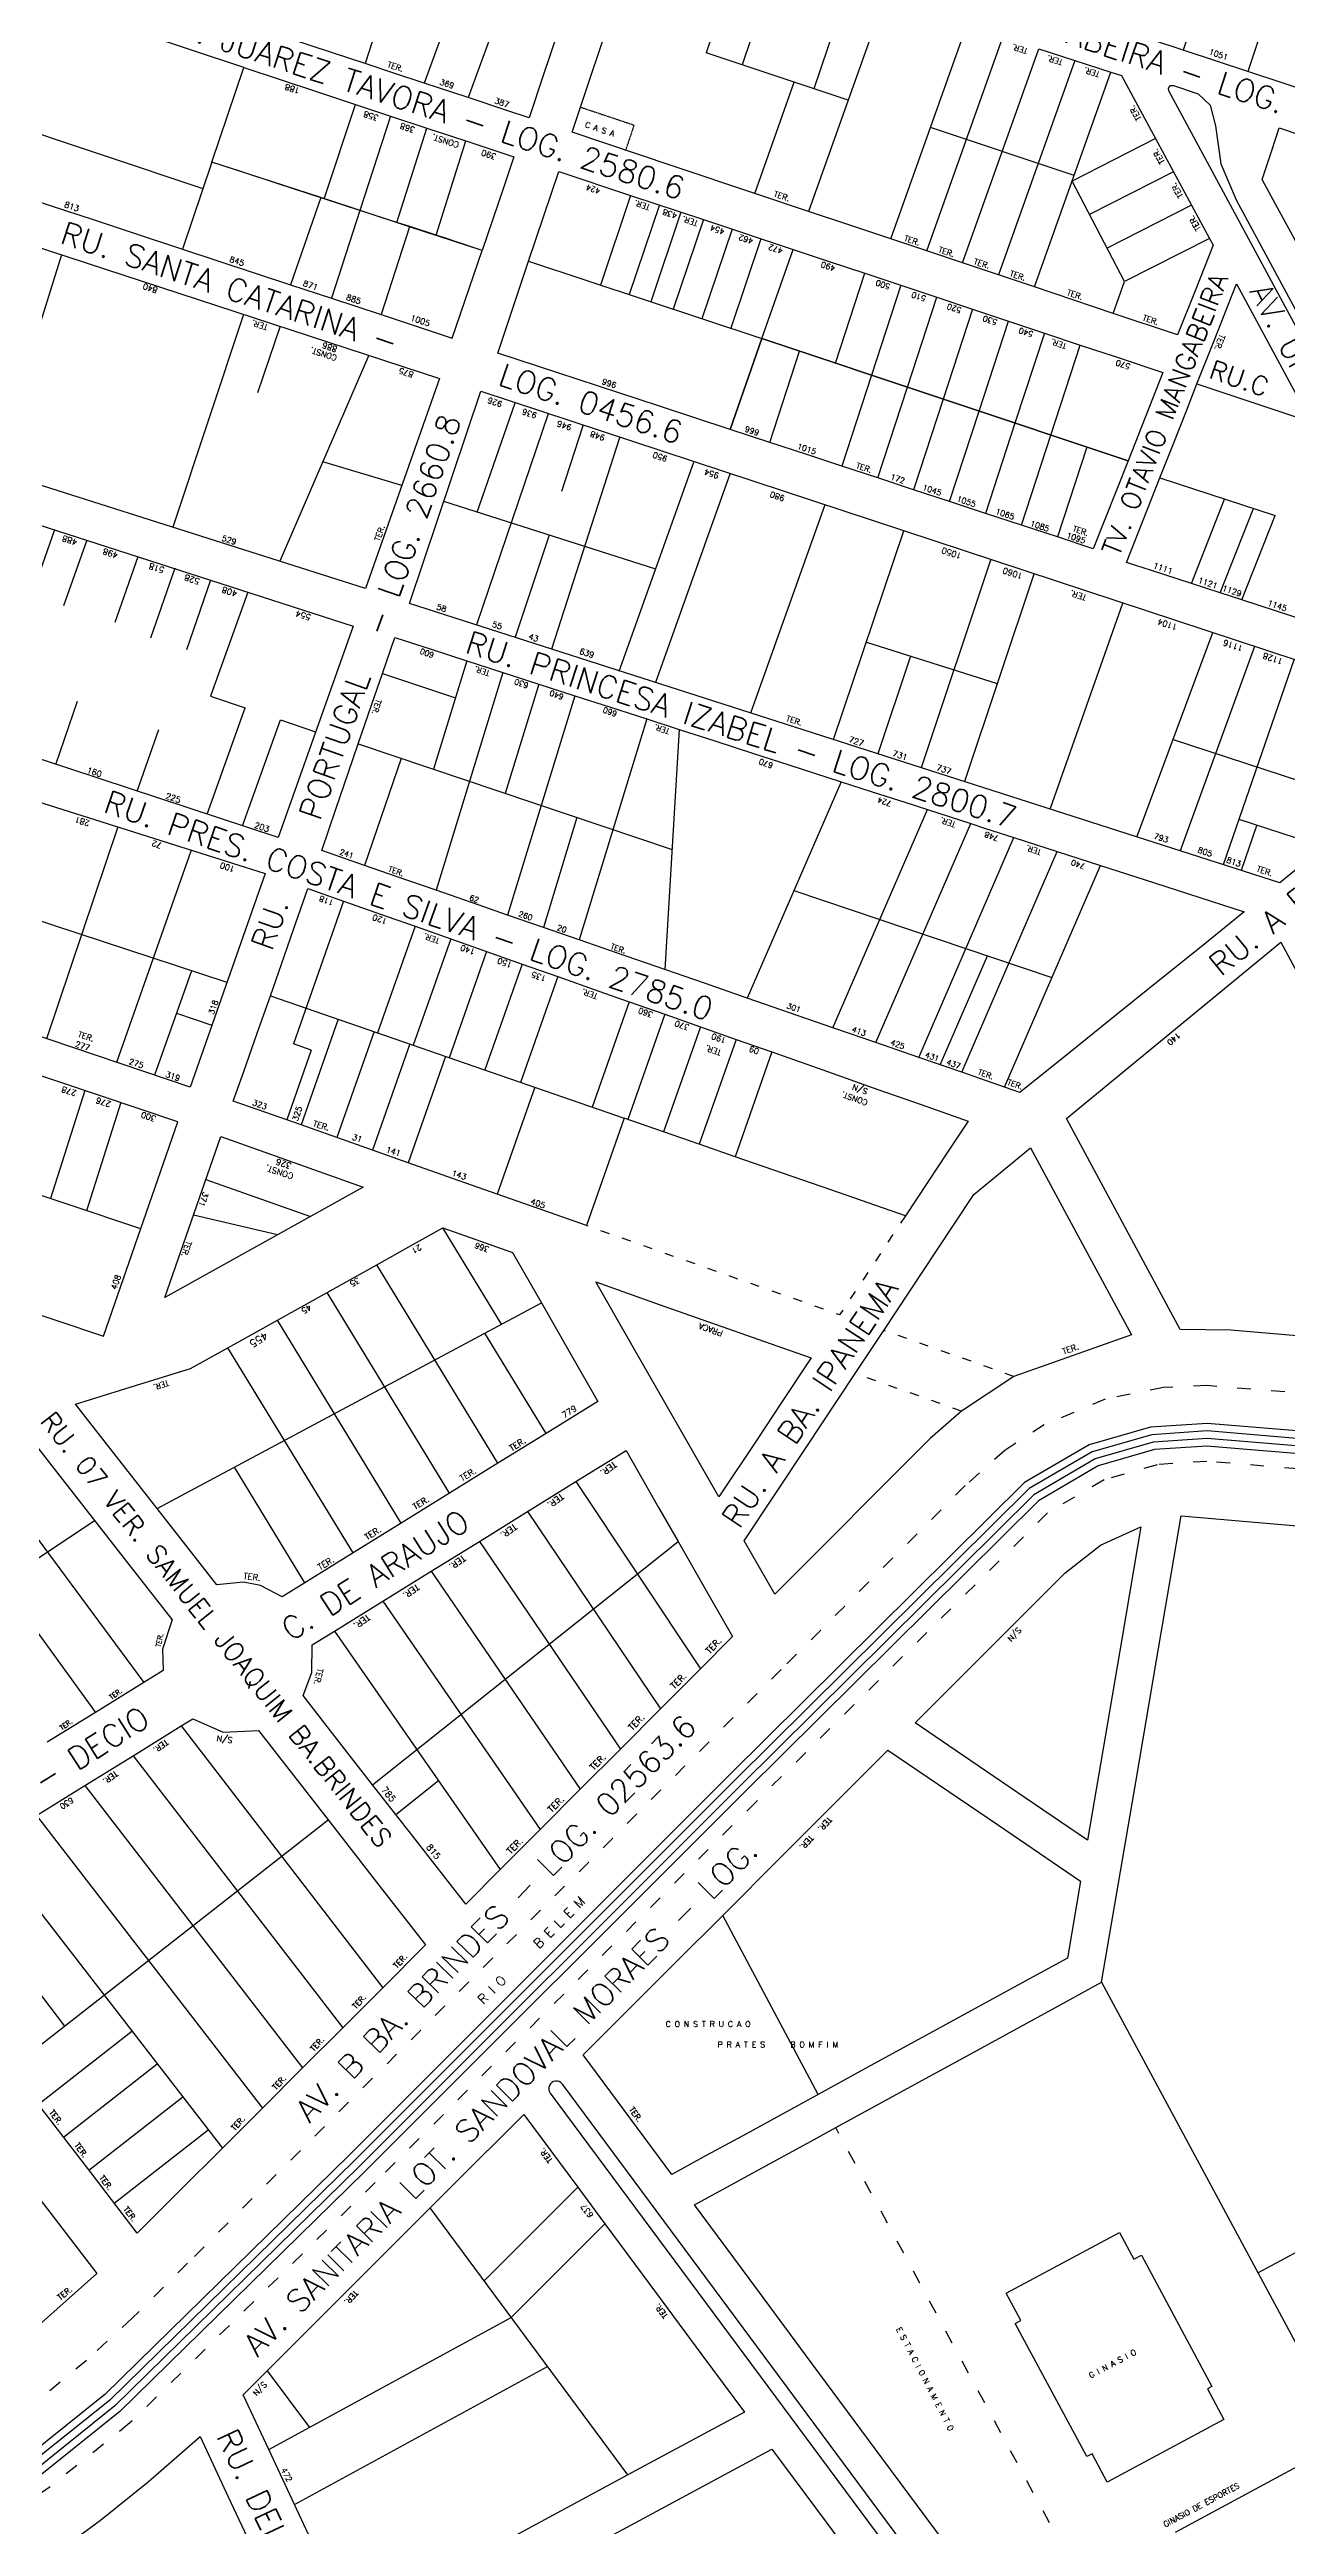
# Model space of a CAD drawing. Extents: x 714896 to 749292, y 8417558 to 8447149.
# Drawn here: x 740455 to 740782, y 8425607 to 8426262 of the extents above; entities that cross this region are included whole.
import ezdxf

# ---------------------------------------------------------------- set-up
doc = ezdxf.new("R2010")
doc.units = 0
doc.header["$MEASUREMENT"] = 0
doc.linetypes.add('ACAD_ISO03W100', pattern=[30, 12, -18])
for name, color, linetype in [('LOTE', 7, 'CONTINUOUS'), ('NUM-PORTA', 7, 'CONTINUOUS'), ('QUADRA', 6, 'CONTINUOUS'), ('REFERENCIA', 7, 'CONTINUOUS'), ('TEXTO', 7, 'CONTINUOUS'), ('TEXTODERUA', 3, 'CONTINUOUS')]:
    doc.layers.add(name, color=color, linetype=linetype)
doc.styles.add('ROMANS', font='ROMANS.SHX', dxfattribs={"height": 1.5})

msp = doc.modelspace()

# ---------------------------------------------------------------- linework, layer by layer
at = {"layer": 'LOTE', "color": 7}
for p, q in [((740773.34, 8426318.49, 530.35), (740754.49, 8426261.42, 530.47)), ((740790.44, 8426312.84, 530.35), (740771.58, 8426255.78, 530.47)), ((740547.44, 8426286.43, 527.92), (740538.24, 8426257.9, 524.62)), ((740564.16, 8426281.07, 527.95), (740553.89, 8426252.71, 524.62)), ((740575.8, 8426277.14, 528.01), (740565.46, 8426248.87, 524.62)), ((740527.42, 8426222.13, 526.51), (740535.67, 8426247.09, 528.26)), ((740544.97, 8426244.01, 528.26), (740536.89, 8426219.04, 526.28)), ((740438.95, 8426243.73, 528.21), (740495.39, 8426224.85, 526.23)), ((740546.6, 8426215.88, 526.7), (740554.6, 8426240.83, 528.26)), ((740497.74, 8426231.84, 526.27), (740490, 8426208.8, 524.44)), ((740557.01, 8426212.49, 526.79), (740564.87, 8426237.44, 528.26)), ((740526.53, 8426222.43, 527.04), (740518.52, 8426199.4, 524.44)), ((740536.89, 8426219.04, 526.28), (740529.38, 8426195.82, 524.44)), ((740550.02, 8426214.72, 526.28), (740542.5, 8426191.5, 524.44)), ((740457.96, 8426207.33, 526.25), (740440.19, 8426150.28, 523.24)), ((740506.14, 8426191.58, 526.25), (740487.42, 8426135.3, 523.24)), ((740515.78, 8426188.43, 526.25), (740509.81, 8426170.79, 525.45)), ((740539.27, 8426180.75, 526.25), (740515.74, 8426126.33, 523.24)), ((740567.89, 8426139.26, 525.64), (740577.93, 8426168.2, 525.85)), ((740586.63, 8426165.31, 525.85), (740567.71, 8426109.5, 525.2)), ((740587.64, 8426103.17, 525.2), (740605.54, 8426159.02, 525.85)), ((740590.24, 8426144.86, 525.53), (740595.88, 8426162.23, 525.85)), ((740605.44, 8426097.22, 525.2), (740625.13, 8426152.51, 525.85)), ((740634.65, 8426149.35, 525.85), (740614.98, 8426094.27, 525.2)), ((740615.05, 8426124.21, 524.74), (740559.04, 8426142.1, 525.89)), ((740659.76, 8426141.25, 524.96), (740640.14, 8426086.19, 524.64)), ((740456.11, 8426134.65, 524.15), (740450.53, 8426118.49, 522.43)), ((740586.89, 8426133.21, 525.49), (740577.95, 8426106.25, 525.2)), ((740464.66, 8426131.86, 524.15), (740458.54, 8426114.52, 522.1)), ((740478.19, 8426127.49, 524.15), (740472.07, 8426110.15, 522.1)), ((740703.58, 8426126.62, 523.78), (740685.23, 8426071.73, 524.23)), ((740487.92, 8426124.45, 524.15), (740481.51, 8426106.01, 521.89)), ((740497.41, 8426121.29, 524.15), (740491, 8426102.85, 521.89)), ((740714.98, 8426122.88, 523.63), (740696.65, 8426068.06, 524.08)), ((740507.26, 8426118.11, 524.15), (740497.38, 8426090.65, 520.66)), ((740738.41, 8426115.18, 523.63), (740719.3, 8426060.93, 524.07)), ((740762.27, 8426107.35, 523.63), (740742.25, 8426053.51, 524.07)), ((740565.11, 8426099.98), (740556.34, 8426071.31)), ((740670.74, 8426104.95, 523.87), (740705.32, 8426093.98, 523.84)), ((740682.44, 8426101.23, 524.02), (740673.8, 8426075.39, 524.23)), ((740773.29, 8426103.73, 523.63), (740753.66, 8426049.78, 524.07)), ((740783.78, 8426100.42, 523.63), (740765.08, 8426046.08, 524.07)), ((740542.84, 8426096.67, 515.56), (740562.11, 8426090.18, 516.75)), ((740574.62, 8426096.91), (740557.03, 8426039.33)), ((740584.14, 8426093.84), (740575.3, 8426064.92)), ((740456.5, 8426072.61, 517.4), (740462.26, 8426089.29, 520.31)), ((740496.46, 8426059.43, 517.4), (740506.52, 8426087.55, 521.05)), ((740497.38, 8426090.65, 0.19), (740506.52, 8426087.55, 0.13)), ((740593.66, 8426090.77), (740575.92, 8426032.79)), ((740477.99, 8426065.52, 517.4), (740483.75, 8426081.82, 520.16)), ((740505.87, 8426056.34), (740515.89, 8426084.36, 3.64)), ((740515.89, 8426084.36, 0.06), (740525.16, 8426081.21)), ((740612.69, 8426084.62), (740594.82, 8426026.24)), ((740621.25, 8426081.85), (740617.5, 8426018.38)), ((740536.45, 8426078.01, 515.56), (740619.37, 8426050.07, 520.67)), ((740547.82, 8426074.18, 515.56), (740538.13, 8426045.88)), ((740472.91, 8426056.07, 520.54), (740454.06, 8426000.09, 513.12)), ((740594.25, 8426058.54), (740585.37, 8426029.51)), ((740773.98, 8426056.6, 523.98), (740769.84, 8426044.58, 524.07)), ((740492.23, 8426049.96, 520.54), (740472.55, 8425993.83, 513.07)), ((740651.56, 8426039.23, 522.65), (740719.78, 8426016.24, 526.85)), ((740492.34, 8426018.08, 516.76), (740482.61, 8425990.43, 513.04)), ((740488.36, 8426006.81, 516.08), (740497.7, 8426003.63, 516.82)), ((740478.93, 8425949.81), (740355.55, 8425991.19)), ((740496.17, 8425962.88, 516.85), (740523.8, 8425953.1, 516.85)), ((740515.07, 8425948.23, 516.85), (740492.89, 8425953.43, 516.85)), ((740432.09, 8425894.32), (740479.72, 8425829.92)), ((740417.76, 8425889.88), (740466.97, 8425822.02)), ((740593.97, 8425883, 441.65), (740626.91, 8425833.55, 441.65)), ((740581.21, 8425875.11, 441.65), (740616.31, 8425822.93, 441.65)), ((740568.46, 8425867.21, 441.65), (740605.72, 8425812.31, 441.65)), ((740555.71, 8425859.31, 441.65), (740595.12, 8425801.69, 441.65)), ((740542.95, 8425851.42, 441.65), (740584.53, 8425791.08, 441.65)), ((740530.2, 8425843.52, 441.65), (740573.93, 8425780.46, 441.65)), ((740489.64, 8425818.47), (740542.94, 8425749.23)), ((740476.91, 8425810.53), (740532.33, 8425738.63)), ((740464.16, 8425802.64), (740521.73, 8425728.02)), ((740444.58, 8425727.98), (740528.48, 8425793.57)), ((740451.4, 8425794.74), (740511.12, 8425717.41)), ((740438.65, 8425786.85), (740500.52, 8425706.8)), ((740427.67, 8425780.05), (740458.76, 8425739.06)), ((740657.98, 8425721, 518.13), (740632.76, 8425768.35, 514.1)), ((740732.92, 8425750.69, 518.87), (740797.91, 8425629.79, 518.87)), ((740451.88, 8425718.45), (740476.59, 8425737.77)), ((740458.57, 8425709.72), (740483.31, 8425729.06)), ((740465.26, 8425700.99), (740490.04, 8425720.36)), ((740471.95, 8425692.26), (740496.77, 8425711.66)), ((740774.24, 8425673.83, 518.87), (740805.05, 8425690.43, 518.87))]:
    msp.add_line(p, q, dxfattribs=at)
at = {"layer": 'LOTE', "color": 7, "linetype": 'ACAD_ISO03W100', "ltscale": 0.3}
msp.add_line((740727.71, 8425591.96, 518.87), (740662.64, 8425712.25, 518.87), dxfattribs=at)
at = {"layer": 'LOTE', "color": 7, "linetype": 'CONTINUOUS', "flags": 128}
for points, elevation in [([(740637.36, 8426287.34), (740628.42, 8426260.71)], 529.82), ([(740646.88, 8426284.26), (740637.9, 8426257.55)], 529.82), ([(740665.9, 8426278.09), (740656.88, 8426251.22)], 529.82), ([(740677.2, 8426211.51), (740697.3, 8426267.93)], 526.9), ([(740686.69, 8426208.34), (740706.81, 8426264.85)], 526.9), ([(740665.89, 8426248.22), (740628.42, 8426260.71)], 526.9), ([(740696.17, 8426205.16), (740716.33, 8426261.76)], 526.9), ([(740725.84, 8426258.68), (740705.65, 8426201.99)], 526.9), ([(740641.22, 8426223.56), (740651.67, 8426252.96)], 526.9), ([(740715.14, 8426198.82), (740735.35, 8426255.6)], 526.9), ([(740725.63, 8426228.3), (740687.69, 8426240.95)], 526.9), ([(740747.19, 8426238.02), (740725.11, 8426226.82)], 526.9), ([(740738.99, 8426200.24), (740725.11, 8426226.82)], 526.9), ([(740751.94, 8426229.22), (740729.73, 8426217.96)], 526.9), ([(740608.43, 8426223.02), (740600.46, 8426199.32)], 526.9), ([(740616.02, 8426220.49), (740608.06, 8426196.8)], 526.9), ([(740621.71, 8426218.6), (740613.75, 8426194.91)], 526.9), ([(740756.68, 8426220.42), (740734.36, 8426209.1)], 526.9), ([(740627.65, 8426216.62), (740619.7, 8426192.93)], 526.9), ([(740635.25, 8426214.1), (740627.29, 8426190.41)], 526.9), ([(740642.84, 8426211.58), (740634.88, 8426187.89)], 526.9), ([(740761.43, 8426211.62), (740738.99, 8426200.24)], 526.9), ([(740581.48, 8426205.6), (740643.15, 8426185.15)], 526.9), ([(740643.15, 8426185.15), (740651.38, 8426208.75)], 526.9), ([(740662.6, 8426178.66), (740670.36, 8426202.43)], 526.9), ([(740679.85, 8426199.27), (740672.08, 8426175.49)], 526.9), ([(740736, 8426191.83), (740738.99, 8426200.24)], 526.9), ([(740681.57, 8426172.33), (740689.33, 8426196.11)], 526.9), ([(740698.82, 8426192.95), (740691.05, 8426169.16)], 526.9), ([(740700.54, 8426165.99), (740708.31, 8426189.79)], 526.9), ([(740717.8, 8426186.63), (740710.02, 8426162.82)], 526.9), ([(740645.23, 8426157.7), (740653.11, 8426181.83)], 526.9), ([(740719.51, 8426159.66), (740727.29, 8426183.47)], 526.9), ([(740672.08, 8426175.49), (740664.23, 8426151.46)], 526.9), ([(740673.73, 8426148.33), (740681.57, 8426172.33)], 526.9), ([(740691.05, 8426169.16), (740683.23, 8426145.21)], 526.9), ([(740692.73, 8426142.09), (740700.54, 8426165.99)], 526.9), ([(740710.02, 8426162.82), (740702.23, 8426138.96)], 526.9), ([(740711.73, 8426135.84), (740719.51, 8426159.66)], 526.9), ([(740728.99, 8426156.49), (740721.23, 8426132.72)], 526.9), ([(740662.04, 8426079.16), (740680.65, 8426134.36)], 524.96), ([(740751.82, 8426079.23), (740795.14, 8426065.02)], 523.81), ([(740769.23, 8426058.15), (740791.66, 8426050.79)], 523.81), ([(740532.58, 8426036.45), (740519.32, 8425998.73)], 516.85), ([(740551.44, 8426029.81), (740541.54, 8426001.65)], 516.85), ([(740560.88, 8426026.49), (740550.99, 8425998.38)], 516.85), ([(740570.31, 8426023.16), (740560.43, 8425995.06)], 516.85), ([(740579.74, 8426019.84), (740569.89, 8425991.83)], 516.85), ([(740589.17, 8426016.52), (740579.32, 8425988.51)], 516.85), ([(740608.04, 8426009.88), (740598.24, 8425982.01)], 516.85), ([(740617.47, 8426006.55), (740607.69, 8425978.73)], 516.85), ([(740626.9, 8426003.23), (740617.14, 8425975.46)], 516.85), ([(740636.33, 8425999.91), (740626.59, 8425972.19)], 516.85), ([(740645.77, 8425996.59), (740636.03, 8425968.91)], 516.85), ([(740594.46, 8425696.47), (740569.71, 8425671.72)], 514.1), ([(740607.72, 8425620.42), (740555.42, 8425691)], 514.1), ([(740601.61, 8425686.83), (740576.86, 8425662.08)], 514.1), ([(740512.81, 8425627.12), (740576.86, 8425662.08)], 514.1), ([(740519.59, 8425612.62), (740586.45, 8425649.12)], 514.1), ([(740512.4, 8425647.98), (740523.53, 8425632.97)], 514.1)]:
    msp.add_lwpolyline(points, dxfattribs=dict(at, elevation=elevation))
at = {"layer": 'LOTE', "color": 7, "linetype": 'CONTINUOUS', "elevation": 529.82}
msp.add_lwpolyline([(740675.42, 8426275.01), (740655.44, 8426218.8)], dxfattribs=at)
at = {"layer": 'LOTE', "color": 7}
for points, elevation in [([(740853.14, 8426060.7), (740750.72, 8426250.66), (740750.64, 8426251.41), (740751.16, 8426252.03), (740751.91, 8426252.09), (740758.46, 8426249.91), (740761.57, 8426246.91), (740763.04, 8426241.44), (740764.45, 8426231.34), (740768.51, 8426221.88), (740854.9, 8426061.65), (740854.98, 8426060.89), (740854.5, 8426060.3), (740853.73, 8426060.22), (740853.14, 8426060.7)], 521.89), ([(740760.9, 8425643.15), (740765.23, 8425635.08), (740734.39, 8425618.53), (740730.38, 8425626.01), (740729, 8425625.27), (740710.09, 8425660.5), (740711.57, 8425661.29), (740707.72, 8425668.47), (740737.66, 8425684.53), (740741.44, 8425677.49), (740743.43, 8425678.56), (740762.09, 8425643.79), (740760.9, 8425643.15)], 522.41)]:
    msp.add_lwpolyline(points, close=True, dxfattribs=dict(at, elevation=elevation))
at = {"layer": 'LOTE', "color": 7, "linetype": 'ACAD_ISO03W100', "ltscale": 0.005, "elevation": 526.9, "flags": 128}
for points in [[(740595.17, 8426246.36), (740609.39, 8426241.59)], [(740607.16, 8426234.96), (740609.39, 8426241.59)]]:
    msp.add_lwpolyline(points, dxfattribs=at)
at = {"layer": 'LOTE', "color": 7, "linetype": 'CONTINUOUS', "flags": 128}
for points in [[(740758.13, 8426173.2), (740788.23, 8426163.18)], [(740547.97, 8426146.36), (740527.1, 8426152.61)], [(740748.33, 8426148.33), (740778.75, 8426138.4)], [(740756.64, 8426120.42), (740765.44, 8426142.75)], [(740764.24, 8426117.94), (740773.05, 8426140.26)], [(740769.95, 8426116.08), (740778.75, 8426138.4)], [(740664.08, 8426068.02), (740639.23, 8426010.85)], [(740376.74, 8426056.08), (740501.7, 8426015)], [(740661.91, 8426002.99), (740686.91, 8426060.65)], [(740673.25, 8425999.07), (740698.33, 8426056.96)], [(740684.59, 8425995.14), (740709.75, 8426053.27)], [(740695.93, 8425991.21), (740721.17, 8426049.59)], [(740707.26, 8425987.28), (740732.59, 8426045.9)], [(740690.26, 8425993.17), (740702.73, 8426021.99)], [(740531.15, 8426005.25), (740521.32, 8425977.29)], [(740540.6, 8426001.98), (740530.75, 8425973.96)], [(740524.03, 8425997.07), (740517.54, 8425978.62)], [(740524.03, 8425997.07), (740519.32, 8425998.73)], [(740550.05, 8425998.7), (740540.18, 8425970.63)], [(740559.5, 8425995.43), (740549.61, 8425967.31)], [(740583.12, 8425987.25), (740573.19, 8425958.99)], [(740606.74, 8425979.06), (740596.76, 8425950.68)], [(740574.31, 8425924.61), (740558.77, 8425950.06)], [(740573.32, 8425887.86), (740541.31, 8425940.32)], [(740483.27, 8425875.9), (740584.83, 8425930.24)], [(740560.57, 8425879.96), (740528.21, 8425933.02)], [(740547.81, 8425872.07), (740515.1, 8425925.71)], [(740535.06, 8425864.17), (740502, 8425918.4)], [(740586.08, 8425895.75), (740569.9, 8425922.26)], [(740522.31, 8425856.28), (740503.69, 8425886.82)], [(740378.69, 8425813.97), (740466.72, 8425872.74)]]:
    msp.add_lwpolyline(points, dxfattribs=at)
at = {"layer": 'LOTE', "color": 7, "elevation": 518.69}
msp.add_lwpolyline([(740513.2, 8426011.47), (740606.74, 8425979.06)], dxfattribs=at)
at = {"layer": 'LOTE', "color": 7, "flags": 128}
for points in [[(740464.21, 8425986.39), (740455.1, 8425957.81)], [(740473.69, 8425983.21), (740464.58, 8425954.63)]]:
    msp.add_lwpolyline(points, dxfattribs=at)
at = {"layer": 'LOTE', "color": 7, "linetype": 'ACAD_ISO03W100', "ltscale": 0.2, "flags": 128}
msp.add_lwpolyline([(740681.07, 8425953.31), (740663.68, 8425927.08), (740596.76, 8425950.68)], dxfattribs=at)
at = {"layer": 'LOTE', "color": 7, "linetype": 'ACAD_ISO03W100', "ltscale": 0.2, "elevation": 514.1}
msp.add_lwpolyline([(740709.73, 8425910.81), (740675.34, 8425922.96)], dxfattribs=at)
at = {"layer": 'LOTE', "color": 7, "linetype": 'ACAD_ISO03W100', "ltscale": 0.2}
msp.add_lwpolyline([(740695.88, 8425901.65), (740667.79, 8425911.57)], dxfattribs=at)
at = {"layer": 'LOTE', "color": 7, "linetype": 'ACAD_ISO03W100', "ltscale": 0.3}
for points in [[(740790.31, 8425905.98), (740760.78, 8425908.38), (740749.28, 8425907.92), (740733.86, 8425904.77), (740717.77, 8425898.02), (740707.33, 8425891.27), (740696.85, 8425881.95), (740648.25, 8425833.34), (740572.04, 8425757.12), (740491.3, 8425676.37), (740476.7, 8425661.84), (740464.6, 8425650.71), (740449.22, 8425637.99), (740424.08, 8425620.15), (740406.41, 8425609.5), (740387.82, 8425599.78)], [(740784.81, 8425886.38), (740760.74, 8425888.37), (740747.57, 8425887.49), (740733.57, 8425883.45), (740718.66, 8425874.76), (740641.66, 8425798.47), (740540.94, 8425697.74), (740476.1, 8425634.19), (740454.77, 8425617.08), (740431.53, 8425601.18), (740397.08, 8425582.04), (740353.8, 8425564.34), (740320.47, 8425554.88), (740247.56, 8425542.21), (740155.41, 8425528.44), (740066.22, 8425516.02), (740050.29, 8425514.51), (740030.83, 8425514.15), (740005.73, 8425516.08), (739984.78, 8425519.82), (739921.14, 8425534.18)]]:
    msp.add_lwpolyline(points, dxfattribs=at)
at = {"layer": 'LOTE', "color": 7, "elevation": 441.65, "flags": 128}
for points in [[(740540.24, 8425802.89), (740620.96, 8425867.21)], [(740546.39, 8425795), (740557.63, 8425803.96)]]:
    msp.add_lwpolyline(points, dxfattribs=at)
at = {"layer": 'LOTE', "color": 7, "elevation": 514.1}
msp.add_lwpolyline([(740695.87, 8425574.77, 1), (740699.08, 8425577.15), (740590.39, 8425723.77, 1), (740587.19, 8425721.38)], format="xyb", close=True, dxfattribs=at)
at = {"layer": 'QUADRA', "color": 6, "linetype": 'CONTINUOUS'}
for points in [[(740494.71, 8426410.44), (740695.58, 8426344.15), (740883.9, 8426282), (741056.79, 8426224.94), (741003.2, 8426179.28), (740771.58, 8426255.78), (740475.6, 8426353.53), (740494.71, 8426410.44)], [(740506.15, 8426256.85), (740492.11, 8426261.49), (740465.72, 8426270.21), (740449.37, 8426275.61), (740445.27, 8426263.07), (740441.6, 8426251.84), (740438.95, 8426243.73), (740433.62, 8426227.42), (740447.2, 8426222.94), (740466.61, 8426216.54), (740476.91, 8426213.14), (740490, 8426208.8), (740518.52, 8426199.4), (740529.38, 8426195.82), (740542.5, 8426191.5), (740561.28, 8426185.3), (740569.17, 8426208.49), (740550.02, 8426214.72), (740526.53, 8426222.43), (740497.74, 8426231.84), (740506.15, 8426256.85)], [(740506.15, 8426256.85), (740525.17, 8426250.56), (740535.67, 8426247.09), (740544.97, 8426244.01), (740554.6, 8426240.83), (740564.87, 8426237.44), (740577.6, 8426233.24), (740574.88, 8426225.27), (740571.98, 8426216.73), (740569.17, 8426208.49), (740566.32, 8426209.42), (740564.02, 8426210.18), (740562.28, 8426210.76), (740560.02, 8426211.5), (740557.01, 8426212.49), (740550.35, 8426214.67), (740546.6, 8426215.88), (740536.89, 8426219.04), (740527.42, 8426222.13), (740515, 8426226.2), (740505.43, 8426229.33), (740497.74, 8426231.84), (740506.15, 8426256.85)], [(740822.96, 8426098.76), (740797.53, 8426107.07), (740788.01, 8426110.18), (740769.95, 8426116.08), (740764.24, 8426117.94), (740756.64, 8426120.42), (740746.13, 8426123.85), (740739.53, 8426126.01), (740743.93, 8426137.17), (740748.33, 8426148.33), (740751.82, 8426157.19), (740755.32, 8426166.07), (740758.13, 8426173.2), (740762.54, 8426184.38), (740768.56, 8426199.65), (740779.93, 8426178.58), (740788.23, 8426163.18), (740792.72, 8426154.85), (740796.87, 8426147.15), (740800.17, 8426141.03), (740806.38, 8426129.51), (740815.01, 8426113.51), (740822.96, 8426098.76)], [(740549.99, 8426115.12), (740568.81, 8426171.23), (740832.6, 8426084.27), (740780.05, 8426041.3), (740549.99, 8426115.12)], [(740596.76, 8425950.68), (740583.73, 8425955.28), (740573.19, 8425958.99), (740559.81, 8425963.71), (740549.61, 8425967.31), (740540.18, 8425970.63), (740530.75, 8425973.96), (740521.32, 8425977.29), (740517.54, 8425978.62), (740509.96, 8425981.29), (740503.4, 8425983.6), (740506.15, 8425991.42), (740509.72, 8426001.6), (740513.2, 8426011.47), (740516.12, 8426019.77), (740519.36, 8426029), (740523.15, 8426039.77), (740532.58, 8426036.45), (740539.33, 8426034.07), (740544.06, 8426032.41), (740551.44, 8426029.81), (740560.88, 8426026.49), (740570.6, 8426023.06), (740579.74, 8426019.84), (740589.17, 8426016.52), (740600.06, 8426012.68), (740608.04, 8426009.88), (740617.47, 8426006.55), (740626.9, 8426003.23), (740636.33, 8425999.91), (740645.77, 8425996.59), (740659.21, 8425991.85), (740673.8, 8425986.71), (740685.25, 8425982.68), (740697.64, 8425978.32), (740692.22, 8425970.14), (740687.08, 8425962.38), (740681.07, 8425953.31), (740661.35, 8425960.14), (740636.03, 8425968.91), (740626.59, 8425972.19), (740617.14, 8425975.46), (740606.74, 8425979.06), (740596.76, 8425950.68)], [(740599.75, 8425904.21), (740586.08, 8425895.75), (740573.32, 8425887.86), (740560.57, 8425879.96), (740547.81, 8425872.07), (740535.06, 8425864.17), (740522.31, 8425856.28), (740516.35, 8425852.59), (740510.59, 8425855.52), (740506.14, 8425856.39), (740499.04, 8425855.69), (740483.27, 8425875.9), (740470.9, 8425891.75), (740461.74, 8425903.49), (740477.53, 8425908.38), (740492.14, 8425912.9), (740502, 8425918.4), (740515.1, 8425925.71), (740528.21, 8425933.02), (740541.31, 8425940.32), (740551.03, 8425945.74), (740558.77, 8425950.06), (740577.18, 8425943.58), (740584.83, 8425930.24), (740592.44, 8425916.96), (740599.75, 8425904.21)], [(740683.63, 8425819.23), (740704.46, 8425840.05), (740723.22, 8425858.82), (740732.61, 8425866.19), (740743.31, 8425871.06), (740738.34, 8425841.89), (740734.36, 8425818.59), (740729.19, 8425788.25), (740712.74, 8425799.44), (740696.16, 8425810.71), (740683.63, 8425819.23)]]:
    msp.add_lwpolyline(points, close=True, dxfattribs=at)
for points in [[(740589.19, 8426266.18), (740585.33, 8426254.69), (740581.58, 8426243.52), (740575.7, 8426245.47), (740565.46, 8426248.87), (740553.89, 8426252.71), (740545.81, 8426255.35), (740538.24, 8426257.9), (740529.88, 8426260.62), (740517.52, 8426264.71)], [(740446.42, 8425898.75), (740456.05, 8425886.41), (740466.72, 8425872.74), (740478, 8425858.27), (740487.22, 8425846.46), (740484.67, 8425838.76), (740484.83, 8425833.07), (740479.72, 8425829.92), (740466.97, 8425822.02), (740454.22, 8425814.13)], [(740451.4, 8425794.74), (740464.16, 8425802.64), (740476.91, 8425810.53), (740489.64, 8425818.47), (740492.72, 8425820.32), (740500.75, 8425816.82), (740510.03, 8425817.22), (740518.18, 8425806.78), (740528.48, 8425793.57), (740541.91, 8425776.36), (740554.25, 8425760.55), (740554.25, 8425760.55), (740542.94, 8425749.23), (740532.33, 8425738.63), (740521.73, 8425728.02), (740511.12, 8425717.41), (740500.52, 8425706.8), (740489.2, 8425695.49), (740478.03, 8425684.32), (740465.82, 8425700.27), (740452.83, 8425717.21)]]:
    msp.add_lwpolyline(points, dxfattribs=at)
for points, elevation in [([(740716.33, 8426261.76), (740725.84, 8426258.68), (740735.35, 8426255.6), (740738.21, 8426254.68), (740742.5, 8426246.72), (740747.19, 8426238.02), (740751.94, 8426229.22), (740756.68, 8426220.42), (740761.43, 8426211.62), (740762.38, 8426209.86), (740757.63, 8426197.81), (740753.02, 8426186.13), (740753.02, 8426186.13), (740736, 8426191.83), (740715.14, 8426198.82), (740705.65, 8426201.99), (740696.17, 8426205.16), (740686.69, 8426208.34), (740677.2, 8426211.51), (740666.4, 8426215.13), (740655.44, 8426218.8), (740641.22, 8426223.56), (740619.4, 8426230.86), (740592.94, 8426239.72), (740595.17, 8426246.36), (740602.88, 8426269.3)], 526.9), ([(740691.36, 8425602.69), (740674.83, 8425624.99), (740654.67, 8425652.18), (740639.74, 8425672.34), (740625.29, 8425691.83), (740636.73, 8425698.09), (740645.15, 8425702.69), (740655.16, 8425708.17), (740662.64, 8425712.25), (740672.16, 8425717.46), (740681.54, 8425722.59), (740694.49, 8425729.67), (740707.66, 8425736.88), (740723.47, 8425745.52), (740732.92, 8425750.69), (740736.43, 8425771.24), (740741.94, 8425803.56), (740747.44, 8425835.77), (740751.4, 8425859), (740753.96, 8425873.99), (740786.62, 8425871.17)], 518.87), ([(740452.27, 8425693.34), (740467.32, 8425673.64), (740467.32, 8425673.64), (740451.92, 8425659.96)], 509.28), ([(740797.91, 8425629.79), (740775.74, 8425617.84), (740752.32, 8425605.22)], 518.87)]:
    msp.add_lwpolyline(points, dxfattribs=dict(at, elevation=elevation))
for points, elevation in [([(740779.89, 8426240.86), (740791.26, 8426237), (740802.62, 8426233.14), (740813.98, 8426229.28), (740826.27, 8426225.1), (740839.46, 8426220.62), (740834.34, 8426206.46), (740828.34, 8426189.88), (740822.01, 8426172.37), (740815.21, 8426153.57), (740809.83, 8426163.52), (740803.55, 8426175.12), (740799.62, 8426182.39), (740794.13, 8426192.54), (740791.53, 8426197.34), (740786.79, 8426206.11), (740783.44, 8426212.29), (740778.88, 8426220.72), (740775.35, 8426227.24), (740777.82, 8426234.64), (740779.89, 8426240.86)], 525.08), ([(740634.78, 8426161.14), (740616.04, 8426167.3), (740589.22, 8426176.12), (740573.33, 8426181.34), (740581.48, 8426205.6), (740589.44, 8426229.3), (740608.43, 8426223.02), (740627.65, 8426216.62), (740651.38, 8426208.75), (740660.87, 8426205.59), (740670.36, 8426202.43), (740679.85, 8426199.27), (740689.33, 8426196.11), (740698.82, 8426192.95), (740708.31, 8426189.79), (740717.8, 8426186.63), (740727.29, 8426183.47), (740736.77, 8426180.31), (740749.11, 8426176.21), (740739.9, 8426152.85), (740643.15, 8426185.15), (740634.78, 8426161.14)], 526.9), ([(740730.73, 8426129.59), (740721.23, 8426132.72), (740711.73, 8426135.84), (740702.23, 8426138.96), (740692.73, 8426142.09), (740683.23, 8426145.21), (740673.73, 8426148.33), (740664.23, 8426151.46), (740654.73, 8426154.58), (740645.23, 8426157.7), (740634.78, 8426161.14), (740643.15, 8426185.15), (740739.9, 8426152.85), (740730.73, 8426129.59)], 526.9), ([(740599.21, 8425935.8), (740616, 8425929.87), (740632.53, 8425924.03), (740648.58, 8425918.36), (740656.13, 8425915.69), (740648.16, 8425903.67), (740642.01, 8425894.4), (740631.78, 8425878.97), (740624.09, 8425892.39), (740616.44, 8425905.74), (740608.12, 8425920.24), (740599.21, 8425935.8)], 448.78), ([(740635.38, 8425842.05), (740626.91, 8425833.55), (740616.31, 8425822.93), (740605.72, 8425812.31), (740595.12, 8425801.69), (740584.53, 8425791.08), (740573.93, 8425780.46), (740564.85, 8425771.35), (740550.89, 8425789.25), (740540.24, 8425802.89), (740529.75, 8425816.34), (740521.86, 8425826.45), (740524.15, 8425832.53), (740524.25, 8425839.84), (740530.2, 8425843.52), (740542.95, 8425851.42), (740555.71, 8425859.31), (740568.46, 8425867.21), (740581.21, 8425875.11), (740593.97, 8425883), (740607.21, 8425891.2), (740615.84, 8425876.14), (740620.96, 8425867.21), (740629.54, 8425852.23), (740635.38, 8425842.05)], 441.65), ([(740619.33, 8425699.86), (740595.9, 8425731.48), (740620.65, 8425756.23), (740632.76, 8425768.35), (740648.07, 8425783.66), (740665.42, 8425801.01), (740676.44, 8425812.03), (740705.63, 8425792.18), (740727.34, 8425777.42), (740723.86, 8425757.03), (740712.7, 8425750.92), (740691.09, 8425739.11), (740670.96, 8425728.09), (740657.98, 8425721), (740638.07, 8425710.11), (740628.42, 8425704.83), (740619.33, 8425699.86)], 518.87)]:
    msp.add_lwpolyline(points, close=True, dxfattribs=dict(at, elevation=elevation))
at = {"layer": 'QUADRA', "color": 6}
for points in [[(740429.95, 8426216.49), (740557.94, 8426174.65), (740538.38, 8426119.15), (740411.27, 8426159.42), (740429.95, 8426216.49)], [(740407.94, 8426150.15), (740535.05, 8426109.19), (740515.27, 8426053.24), (740389.29, 8426094.75), (740407.94, 8426150.15)], [(740385.57, 8426083.71), (740511.85, 8426043.81), (740491.97, 8425987.27), (740368.13, 8426029.16), (740385.57, 8426083.71)], [(740780.27, 8426025.6), (740834.31, 8425925.36), (740815.48, 8425920.72), (740797.88, 8425920.38), (740767.05, 8425923.04), (740753.65, 8425923.26), (740723.6, 8425978.99), (740780.27, 8426025.6)], [(740488.77, 8425978.15), (740364.66, 8426019.78), (740346.43, 8425962.6), (740469.09, 8425921.47), (740488.77, 8425978.15)], [(740740.81, 8425921.8), (740709.73, 8425910.81), (740695.88, 8425901.65), (740687.63, 8425894.41), (740646.54, 8425853.23), (740638.46, 8425867.32), (740654.68, 8425891.8), (740667.79, 8425911.57), (740675.34, 8425922.96), (740689.3, 8425944.02), (740699.15, 8425958.87), (740714.16, 8425971.22), (740727.87, 8425945.79), (740740.81, 8425921.8)]]:
    msp.add_lwpolyline(points, close=True, dxfattribs=at)
at = {"layer": 'QUADRA', "linetype": 'CONTINUOUS'}
msp.add_lwpolyline([(740711.29, 8425985.88), (740707.26, 8425987.28), (740695.93, 8425991.21), (740684.59, 8425995.14), (740673.25, 8425999.07), (740661.91, 8426002.99), (740650.46, 8426006.96), (740639.23, 8426010.85), (740627.97, 8426014.75), (740617.5, 8426018.38), (740604.95, 8426022.73), (740594.82, 8426026.24), (740585.37, 8426029.51), (740575.92, 8426032.79), (740568.11, 8426035.49), (740557.03, 8426039.33), (740546.74, 8426042.9), (740538.13, 8426045.88), (740526.79, 8426049.81), (740530.53, 8426060.74), (740533.89, 8426070.55), (740536.45, 8426078.01), (740540.06, 8426088.57), (740542.84, 8426096.67), (740546.08, 8426106.13), (740555.67, 8426103.03), (740565.11, 8426099.98), (740574.62, 8426096.91), (740584.14, 8426093.84), (740593.66, 8426090.77), (740603.1, 8426087.71), (740612.69, 8426084.62), (740621.25, 8426081.85), (740630.68, 8426078.81), (740640.91, 8426075.51), (740650.29, 8426072.48), (740664.08, 8426068.02), (740672.26, 8426065.38), (740680.89, 8426062.59), (740686.91, 8426060.65), (740698.33, 8426056.96), (740701.97, 8426055.79), (740709.75, 8426053.27), (740721.17, 8426049.59), (740732.59, 8426045.9), (740746.87, 8426041.29), (740755.85, 8426038.39), (740770.64, 8426033.61), (740759.2, 8426024.41), (740750.03, 8426017.04), (740737.02, 8426006.57), (740724.58, 8425996.57), (740711.29, 8425985.88)], close=True, dxfattribs=at)
at = {"layer": 'QUADRA', "color": 6, "elevation": 516.85}
msp.add_lwpolyline([(740537.77, 8425960.89), (740485.32, 8425931.64), (740500.11, 8425974.22), (740537.77, 8425960.89)], close=True, dxfattribs=at)
at = {"layer": 'QUADRA', "linetype": 'CONTINUOUS', "elevation": 514.1}
for points in [[(740638.53, 8425637.02), (740610.99, 8425622.18), (740583.58, 8425607.42), (740560.59, 8425595.02), (740534.41, 8425580.91), (740519.59, 8425612.62), (740512.81, 8425627.12), (740506.04, 8425641.61), (740524.93, 8425660.51), (740542.73, 8425678.31), (740561.15, 8425696.73), (740580.17, 8425715.75), (740594.46, 8425696.47), (740601.61, 8425686.83), (740615.27, 8425668.4), (740627.28, 8425652.19), (740638.53, 8425637.02)], [(740521.18, 8425573.79), (740507.97, 8425566.67), (740477.23, 8425550.1), (740450.4, 8425535.65), (740429.77, 8425524.53), (740411.37, 8425514.62), (740401.27, 8425533.37), (740397.14, 8425541.03), (740386.52, 8425560.75), (740409.44, 8425571.44), (740423.92, 8425579.19), (740436.4, 8425586.55), (740448.41, 8425594.25), (740458.61, 8425601.31), (740468.31, 8425608.5), (740480.93, 8425618.61), (740494.62, 8425630.63), (740502.08, 8425614.66), (740508.48, 8425600.97), (740521.18, 8425573.79)], [(740687.87, 8425570.46), (740675.61, 8425563.86), (740649.92, 8425550.01), (740617.6, 8425532.6), (740602.01, 8425561.52), (740584.39, 8425594.22), (740616.46, 8425611.5), (740645.75, 8425627.28), (740660.11, 8425607.91), (740673.57, 8425589.74), (740687.87, 8425570.46)]]:
    msp.add_lwpolyline(points, close=True, dxfattribs=at)
at = {"layer": 'REFERENCIA', "color": 4}
for points in [[(740785.62, 8425896.35), (740760.82, 8425898.4), (740745.83, 8425897.4), (740729.61, 8425892.71), (740712.53, 8425882.76), (740634.61, 8425805.55), (740533.91, 8425704.84), (740469.45, 8425641.68), (740448.81, 8425625.11), (740426.27, 8425609.69), (740392.74, 8425591.07), (740350.53, 8425573.8), (740318.24, 8425564.65), (740245.96, 8425552.09), (740153.98, 8425538.34), (740065.06, 8425525.95), (740049.72, 8425524.5), (740031.13, 8425524.15), (740006.99, 8425526.01), (739986.75, 8425529.62), (739923.34, 8425543.94)], [(740785.13, 8425890.37), (740760.77, 8425892.38), (740746.88, 8425891.46), (740731.99, 8425887.15), (740716.21, 8425877.96), (740638.84, 8425801.3), (740538.13, 8425700.58), (740473.44, 8425637.19), (740452.38, 8425620.29), (740429.42, 8425604.58), (740395.34, 8425585.66), (740352.49, 8425568.12), (740319.57, 8425558.79), (740246.92, 8425546.16), (740154.84, 8425532.4), (740065.76, 8425519.99), (740050.06, 8425518.51), (740030.95, 8425518.15), (740006.23, 8425520.06), (739985.57, 8425523.74), (739922.02, 8425538.08)], [(740785.29, 8425892.36), (740760.79, 8425894.39), (740746.53, 8425893.44), (740731.19, 8425889.01), (740714.98, 8425879.56), (740637.43, 8425802.72), (740536.72, 8425702), (740472.11, 8425638.69), (740451.19, 8425621.9), (740428.37, 8425606.29), (740394.47, 8425587.46), (740351.84, 8425570.02), (740319.13, 8425560.74), (740246.6, 8425548.14), (740154.55, 8425534.38), (740065.52, 8425521.98), (740049.95, 8425520.5), (740031.01, 8425520.15), (740006.49, 8425522.04), (739985.96, 8425525.7), (739922.46, 8425540.03)], [(740785.45, 8425894.35), (740760.8, 8425896.4), (740746.18, 8425895.42), (740730.4, 8425890.86), (740713.76, 8425881.16), (740636.02, 8425804.14), (740535.32, 8425703.42), (740470.78, 8425640.19), (740450, 8425623.51), (740427.32, 8425607.99), (740393.61, 8425589.27), (740351.18, 8425571.91), (740318.68, 8425562.69), (740246.28, 8425550.11), (740154.27, 8425536.36), (740065.29, 8425523.97), (740049.83, 8425522.5), (740031.07, 8425522.15), (740006.74, 8425524.03), (739986.36, 8425527.66), (739922.9, 8425541.99)]]:
    msp.add_lwpolyline(points, dxfattribs=at)

# ---------------------------------------------------------------- texts
at = {"layer": 'NUM-PORTA', "color": 7, "style": 'ROMANS'}
for s, height, rotation, p in [('1051', 1.498, 341.71849, (740761.15, 8426260.37)), ('188', 1.554, 161.7106, (740521.11, 8426251.28)), ('369', 1.516, 341.61234, (740557.79, 8426252.4)), ('358', 1.554, 161.70308, (740541.93, 8426244.12)), ('387', 1.515, 341.57758, (740572.3, 8426247.44)), ('368', 1.553, 161.69746, (740551.58, 8426240.97)), ('390', 1.548, 161.60731, (740573.04, 8426233.9)), ('424', 1.5, 161.70698, (740600.58, 8426224.77)), ('813', 1.544, 341.74473, (740458.59, 8426219.98)), ('438', 1.5, 161.784, (740620.86, 8426218.24)), ('454', 1.5, 161.784, (740633.42, 8426214.06)), ('462', 1.5, 161.784, (740640.96, 8426211.56)), ('845', 1.544, 341.73896, (740502.26, 8426205.52)), ('472', 1.5, 161.784, (740648.8, 8426208.96)), ('490', 1.5, 161.784, (740662.68, 8426204.35)), ('840', 1.536, 161.87755, (740483.57, 8426198.58)), ('871', 1.544, 341.73268, (740521.69, 8426199.15)), ('500', 1.5, 161.784, (740677.18, 8426199.52)), ('885', 1.543, 341.72291, (740533.1, 8426195.48)), ('510', 1.5, 161.784, (740686.63, 8426196.37)), ('520', 1.5, 161.784, (740696, 8426193.25)), ('1005', 1.543, 341.71273, (740550.08, 8426190.04, -270.32)), ('530', 1.5, 161.784, (740705.48, 8426190.09)), ('540', 1.5, 161.784, (740714.97, 8426186.93)), ('886', 1.536, 161.84936, (740531, 8426182.99)), ('570', 1.5, 161.784, (740740.63, 8426178.39)), ('875', 1.532, 161.68003, (740551.21, 8426176.26)), ('996', 1.5, 341.69771, (740600.7, 8426173.22)), ('926', 1.518, 160.98133, (740574.65, 8426168.42)), ('936', 1.521, 161.33873, (740583.77, 8426165.44)), ('946', 1.522, 161.40201, (740592.98, 8426162.28)), ('948', 1.522, 161.47418, (740601.75, 8426159.56)), ('950', 1.522, 161.47888, (740618.28, 8426154)), ('954', 1.522, 161.4726, (740631.9, 8426149.54)), ('980', 1.517, 161.24915, (740649.28, 8426143.56)), ('488', 1.585, 162.08799, (740462.35, 8426131.98, -524.15)), ('529', 1.516, 342.3615, (740500.23, 8426131.79)), ('498', 1.585, 162.08799, (740473.09, 8426128.51)), ('1050', 1.561, 161.68307, (740696.02, 8426128.34)), ('518', 1.585, 162.08799, (740485.31, 8426124.63, -524.15)), ('528', 1.585, 162.08799, (740494.68, 8426121.61, -524.15)), ('1060', 1.561, 161.68307, (740712.19, 8426123.01)), ('1111', 1.535, 341.61079, (740746.39, 8426124.54)), ('1121', 1.535, 341.61079, (740758.26, 8426120.66)), ('1129', 1.535, 341.61079, (740764.64, 8426118.58)), ('408', 1.584, 162.06658, (740504.58, 8426118.39)), ('554', 1.58, 161.98835, (740524.05, 8426112.13)), ('58', 1.536, 341.74261, (740556.97, 8426113.65)), ('1145', 1.535, 341.61079, (740776.62, 8426114.66)), ('55', 1.54, 342.10687, (740571.67, 8426109.03)), ('43', 1.542, 342.21548, (740581.28, 8426105.78)), ('1104', 1.561, 161.68307, (740753.1, 8426109.5)), ('600', 1.469, 160.94107, (740556.63, 8426102.09)), ('639', 1.54, 342.16195, (740594.74, 8426101.89)), ('1116', 1.561, 161.68307, (740770.43, 8426103.93)), ('1128', 1.561, 161.68307, (740780.95, 8426100.47)), ('630', 1.469, 160.94107, (740581.57, 8426094.04)), ('640', 1.469, 160.94107, (740590.88, 8426091.03)), ('660', 1.469, 160.94107, (740604.99, 8426086.57)), ('670', 1.469, 160.94107, (740646.22, 8426072.91)), ('727', 1.561, 341.68307, (740665.92, 8426078.6)), ('731', 1.561, 341.68307, (740677.48, 8426074.89)), ('160', 1.565, 341.73707, (740464.52, 8426070.46)), ('737', 1.561, 341.68307, (740689.08, 8426071.17)), ('225', 1.564, 341.71753, (740485.38, 8426063.63)), ('724', 1.469, 160.94107, (740677.56, 8426062.79)), ('281', 1.545, 162.50233, (740465.62, 8426057.67)), ('203', 1.564, 341.71753, (740508.83, 8426055.91)), ('748', 1.469, 160.94107, (740705.84, 8426053.66)), ('72', 1.545, 162.4947, (740484.68, 8426051.81)), ('241', 1.469, 340.93244, (740531.35, 8426048.89)), ('100', 1.541, 162.19903, (740503.96, 8426045.54)), ('740', 1.469, 160.94107, (740728.72, 8426046.27)), ('118', 1.519, 160.78619, (740530.12, 8426036.67)), ('62', 1.469, 340.93244, (740565.65, 8426036.79)), ('120', 1.522, 160.87737, (740544.22, 8426031.72)), ('260', 1.469, 340.93387, (740578.64, 8426032.52)), ('20', 1.469, 340.94107, (740588.83, 8426028.89)), ('140', 1.522, 160.87347, (740567.46, 8426023.68)), ('150', 1.522, 160.87347, (740577.23, 8426020.24)), ('135', 1.521, 160.85824, (740586.22, 8426016.6)), ('318', 1.487, 70.94082, (740498.22, 8426006.36)), ('301', 1.47, 340.93106, (740649.54, 8426008.21)), ('360', 1.522, 160.81074, (740614.47, 8426007.07)), ('370', 1.522, 160.81074, (740624.09, 8426003.68)), ('413', 1.47, 340.93106, (740666.77, 8426001.96)), ('277', 1.529, 342.33625, (740461.49, 8425998.05)), ('190', 1.522, 160.81074, (740633.82, 8426000.25)), ('09', 1.522, 160.75617, (740642.54, 8425997.35)), ('425', 1.47, 340.93106, (740676.98, 8425998.51)), ('431', 1.47, 340.93106, (740686.1, 8425995.26)), ('275', 1.529, 342.28235, (740475.66, 8425993.43)), ('319', 1.527, 342.04612, (740485.33, 8425990.05)), ('437', 1.47, 340.93106, (740691.79, 8425993.29)), ('278', 1.545, 162.28559, (740462.11, 8425986.34)), ('276', 1.544, 162.26549, (740471.2, 8425983.41)), ('323', 1.53, 340.45338, (740508.29, 8425982.62)), ('300', 1.54, 162.03293, (740483.1, 8425979.57)), ('325', 1.535, 72.20144, (740520.43, 8425978.16)), ('31', 1.535, 342.20144, (740534.69, 8425973.46)), ('141', 1.534, 342.09308, (740543.63, 8425970.16)), ('326', 1.612, 162.12596, (740518.92, 8425967.16)), ('143', 1.534, 342.11458, (740560.98, 8425963.94)), ('371', 1.509, 250.96538, (740495.48, 8425959.72)), ('405', 1.534, 342.11458, (740581.84, 8425956.43)), ('21', 1.5, 209.62305, (740552.6, 8425945.81)), ('366', 1.5, 160.76678, (740571.19, 8425945)), ('408', 1.54, 70.88312, (740472.48, 8425933.62)), ('35', 1.5, 209.62305, (740536.27, 8425937.04)), ('45', 1.5, 209.62305, (740523.5, 8425929.91)), ('455', 1.951, 211.71445, (740511.75, 8425922.66)), ('779', 1.617, 32.13151, (740590.89, 8425899.72)), ('S/N', 1.5, 226.89446, (740710.77, 8425844.63, -522.41))]:
    msp.add_text(s, height=height, rotation=rotation, dxfattribs=at).set_placement(p)
at = {"layer": 'NUM-PORTA', "style": 'ROMANS'}
for s, height, rotation, p in [('999', 1.5, 341.69771, (740638.46, 8426160.66)), ('1015', 1.5, 341.69771, (740652.3, 8426156.1)), ('172', 1.5, 341.69771, (740676.94, 8426148)), ('1045', 1.5, 341.69771, (740685.44, 8426145.21)), ('1055', 1.5, 341.69771, (740694.49, 8426142.23)), ('1065', 1.5, 341.69771, (740704.7, 8426138.88)), ('1085', 1.5, 341.69771, (740713.9, 8426135.71)), ('1095', 1.5, 341.69771, (740723.48, 8426132.56)), ('793', 1.517, 341.62527, (740746.56, 8426053.09, -524.07)), ('805', 1.517, 341.62527, (740758.19, 8426049.36, -524.07)), ('813', 1.517, 341.62527, (740765.76, 8426046.72, -524.07)), ('140', 1.508, 220.97146, (740752.99, 8426001.87)), ('S/N', 1.52, 160.76221, (740671.28, 8425986.75)), ('S/N', 1.548, 172.38179, (740503.33, 8425815.38)), ('630', 1.5, 213.3079, (740460.59, 8425799.67)), ('785', 1.685, 309.67293, (740542.43, 8425801.49)), ('815', 1.685, 309.67293, (740554.28, 8425786.31)), ('637', 1.5, 126.86567, (740598.69, 8425689.14, 2570.51)), ('S/N', 1.5, 226.46664, (740511.33, 8425645.23, 2056.41)), ('472', 1.5, 297.09126, (740515.98, 8425621.83, 2056.41))]:
    msp.add_text(s, height=height, rotation=rotation, dxfattribs=at).set_placement(p)
at = {"layer": 'TEXTO', "style": 'ROMANS'}
for s, height, rotation, p in [('TER.', 1.516, 341.62285, (740544, 8426257.02)), ('TER.', 1.5, 161.7749, (740713.52, 8426261.81)), ('TER.', 1.5, 161.7749, (740722.79, 8426258.81)), ('TER.', 1.5, 161.7749, (740732.56, 8426255.64)), ('TER.', 1.5, 119.90252, (740743.51, 8426243.33)), ('CONST.', 1.552, 161.67569, (740563.21, 8426237)), ('C A S A', 1.5, 341.30072, (740596.24, 8426241.12)), ('TER.', 1.5, 119.90252, (740749.69, 8426231.86)), ('TER.', 1.5, 119.90252, (740754.54, 8426222.88)), ('TER.', 1.5, 161.80563, (740613.71, 8426220.52)), ('TER.', 1.513, 341.65019, (740646.14, 8426222.78)), ('TER.', 1.5, 161.80563, (740626.39, 8426216.3)), ('TER.', 1.513, 341.65019, (740680.56, 8426211.08)), ('TER.', 1.5, 119.90252, (740759.22, 8426214.19)), ('TER.', 1.513, 341.65019, (740689.64, 8426208.06)), ('TER.', 1.513, 341.65019, (740699, 8426204.94)), ('TER.', 1.513, 341.65019, (740708.5, 8426201.77)), ('TER.', 1.513, 341.65019, (740723.6, 8426196.73)), ('TER.', 1.536, 161.8556, (740512.68, 8426188.81)), ('TER.', 1.5, 161.48766, (740723.79, 8426183.84)), ('TER.', 1.513, 341.65019, (740743.62, 8426190.06)), ('TER.', 1.535, 249.10967, (740764.19, 8426186.44)), ('CONST.', 1.531, 161.64423, (740530.93, 8426180.68)), ('TER.', 1.5, 341.69771, (740667.88, 8426150.98)), ('TER.', 1.516, 70.70795, (740542.1, 8426131.46)), ('TER.', 1.5, 341.69771, (740725.14, 8426134.3)), ('TER.', 1.56, 161.69138, (740729.06, 8426117.35)), ('TER.', 1.467, 162.01772, (740571.37, 8426097.34)), ('TER.', 1.422, 251.34998, (740541.28, 8426089.93)), ('TER.', 1.467, 162.01772, (740618.88, 8426082)), ('TER.', 1.515, 341.94303, (740649.41, 8426084.13)), ('TER.', 1.467, 340.88043, (740544.26, 8426044.36)), ('TER.', 1.517, 341.62527, (740773.74, 8426044.37, -524.07)), ('TER.', 1.521, 160.85394, (740558.08, 8426026.62)), ('TER.', 1.469, 340.93227, (740602.98, 8426023.88)), ('TER.', 1.512, 160.31174, (740599.87, 8426011.94)), ('TER.', 1.526, 341.92447, (740462.21, 8426000.63)), ('TER.', 1.512, 160.31174, (740632.54, 8425997.03)), ('TER.', 1.47, 340.93106, (740700.11, 8425990.69)), ('TER.', 1.47, 340.93106, (740707.85, 8425988.01)), ('CONST.', 1.512, 160.31174, (740671.24, 8425983.79)), ('TER.', 1.534, 342.06638, (740524.37, 8425977.06)), ('CONST.', 1.601, 161.40027, (740519.44, 8425964.4)), ('TER.', 1.506, 250.85164, (740491.02, 8425946.76)), ('PRACA', 1.549, 160.3096, (740632.97, 8425922.8, 448.78)), ('TER.', 1.582, 19.15631, (740722.84, 8425916.58)), ('TER.', 1.459, 197.42816, (740486.07, 8425909.85)), ('TER.', 1.623, 31.84248, (740577, 8425890.97)), ('TER.', 1.625, 31.76218, (740563.9, 8425883)), ('TER.', 1.626, 216.36625, (740603.94, 8425888.47)), ('TER.', 1.626, 31.6597, (740551.48, 8425875.5)), ('TER.', 1.645, 215.74701, (740589.99, 8425879.98)), ('TER.', 1.646, 215.68956, (740577.61, 8425872.01)), ('TER.', 1.626, 31.58509, (740538.76, 8425867.47)), ('TER.', 1.621, 352.60482, (740506, 8425857.32)), ('TER.', 1.624, 31.44838, (740526.35, 8425859.53)), ('TER.', 1.645, 215.66757, (740564.04, 8425863.7)), ('TER.', 1.645, 215.63274, (740551.81, 8425856.05)), ('TER.', 1.64, 215.61245, (740538.79, 8425848.06)), ('TER.', 1.281, 76.87516, (740484.13, 8425839.19)), ('TER.', 1.704, 46.25827, (740629.29, 8425837.29)), ('TER.', 1.543, 256.32058, (740525.71, 8425833.77)), ('TER.', 1.717, 45.76867, (740620.01, 8425828)), ('TER.', 1.276, 35.54052, (740471.2, 8425825.32)), ('TER.', 1.275, 35.53147, (740458.09, 8425817.21)), ('TER.', 1.721, 45.61641, (740608.84, 8425817.06)), ('TER.', 1.506, 215.57575, (740485.52, 8425814.94)), ('TER.', 1.501, 215.67396, (740472.2, 8425806.67)), ('TER.', 1.724, 45.52172, (740598.67, 8425806.54)), ('TER.', 1.724, 45.47772, (740587.58, 8425795.38)), ('TER.', 1.5, 226.89446, (740660.68, 8425794.54, -522.41)), ('TER.', 1.716, 45.54298, (740576.71, 8425784.37)), ('TER.', 1.5, 226.89446, (740655.82, 8425789.67, -522.41)), ('R I O      B E L E M', 2.5, 44.97137, (740569.49, 8425744.68)), ('TER.', 1.501, 47.84844, (740546.68, 8425754.18)), ('TER.', 1.501, 47.85676, (740535.83, 8425743.45)), ('TER.', 1.501, 47.8642, (740524.71, 8425732.23)), ('TER.', 1.501, 47.86545, (740514.69, 8425722.04)), ('TER.', 1.5, 306.98703, (740454.64, 8425716.23)), ('TER.', 1.501, 47.86881, (740503.79, 8425711.27)), ('TER.', 1.5, 306.10103, (740607.9, 8425717, -522.41)), ('TER.', 1.5, 306.98703, (740461.31, 8425707.53)), ('TER.', 1.5, 126.86567, (740587.94, 8425703.64, 2570.51)), ('TER.', 1.5, 306.98703, (740467.9, 8425698.93)), ('TER.', 1.5, 306.98703, (740474.24, 8425690.66)), ('TER.', 1.52, 38.10331, (740457.64, 8425666.52)), ('TER.', 1.5, 226.46664, (740535.47, 8425669.38, 2056.41)), ('TER.', 1.5, 126.86567, (740618.43, 8425662.5, 2570.51)), ('E S T A C I O N A M E N T O ', 1.5, 297.34393, (740678.58, 8425659, 518.87)), ('G I N A S I O', 1.5, 28.06974, (740730.07, 8425645.91, 518.87)), ('GINASIO DE ESPORTES', 1.5, 28.06974, (740749.75, 8425606.56))]:
    msp.add_text(s, height=height, rotation=rotation, dxfattribs=at).set_placement(p)
at = {"layer": 'TEXTO', "color": 7, "style": 'ROMANS'}
for p in [(740694.48, 8426057.33), (740717.1, 8426050.02)]:
    msp.add_text('TER.', height=1.469, rotation=160.94107, dxfattribs=at).set_placement(p)
at = {"layer": 'TEXTO', "style": 'ROMANS'}
for s, p in [('C O N S T R U C A O ', (740617.69, 8425738.86, 518.87)), ('P R A T E S     B O M F I M', (740631.44, 8425733.46, 518.87))]:
    msp.add_text(s, height=1.5, dxfattribs=at).set_placement(p)
at = {"layer": 'TEXTODERUA', "style": 'ROMANS'}
for s, height, rotation, p in [('RU. OTAVIO MANGABEIRA - LOG. 0263.6', 6, 341.59076, (740656.37, 8426285.7)), ('RU. GAL. JUAREZ TAVORA - LOG. 2580.6', 6, 341.89398, (740462.61, 8426273.67)), ('RU. SANTA CATARINA -', 6, 341.58026, (740457.26, 8426210.53)), ('TV. OTAVIO MANGABEIRA', 5, 68.60231, (740737.56, 8426127.31)), ('AV. UNIVERSITARIA VANESSA CARDOSO - LOG. 2755.8', 6, 298.07499, (740771.85, 8426197.65)), ('RU.C', 5, 341.08498, (740760.97, 8426174.87)), ('LOG. 0456.6', 6, 341.58026, (740573.07, 8426173.06)), ('- LOG. 2660.8', 6, 70.7012, (740543.47, 8426105.98)), ('RU. PRINCESA IZABEL - LOG. 2800.7', 6, 342.10793, (740564.31, 8426102.25)), ('PORTUGAL', 6, 70.7012, (740526.29, 8426057.4)), ('RU. A BA. IPANEMA ', 6, 39.19273, (740764.45, 8426016.32)), ('RU. PRES. COSTA E SILVA - LOG. 2785.0', 6, 340.89379, (740468.72, 8426060.17)), ('RU.', 6, 70.7012, (740513.64, 8426022.98)), ('RU. A BA. IPANEMA ', 6, 56.48865, (740637.19, 8425870.24)), ('RU. 07 VER. SAMUEL JOAQUIM BA.BRINDES', 5, 308.402, (740452.13, 8425898.94)), ('C. DE ARAUJO', 6, 32.28548, (740518.62, 8425840.67)), ('RU. 09 - DECIO', 6, 32.28548, (740425.81, 8425783.47)), ('AV. B BA. BRINDES - LOG. 02563.6', 6, 45.48766, (740523.54, 8425713.25)), ('AV. SANITARIA LOT. SANDOVAL MORAES - LOG.', 6, 45.15258, (740509.78, 8425651.42)), ('RU. DELCI FOGACA FAGUNDES ', 6, 295.48911, (740498.83, 8425630.7))]:
    msp.add_text(s, height=height, rotation=rotation, dxfattribs=at).set_placement(p)

doc.saveas('drawing.dxf')
